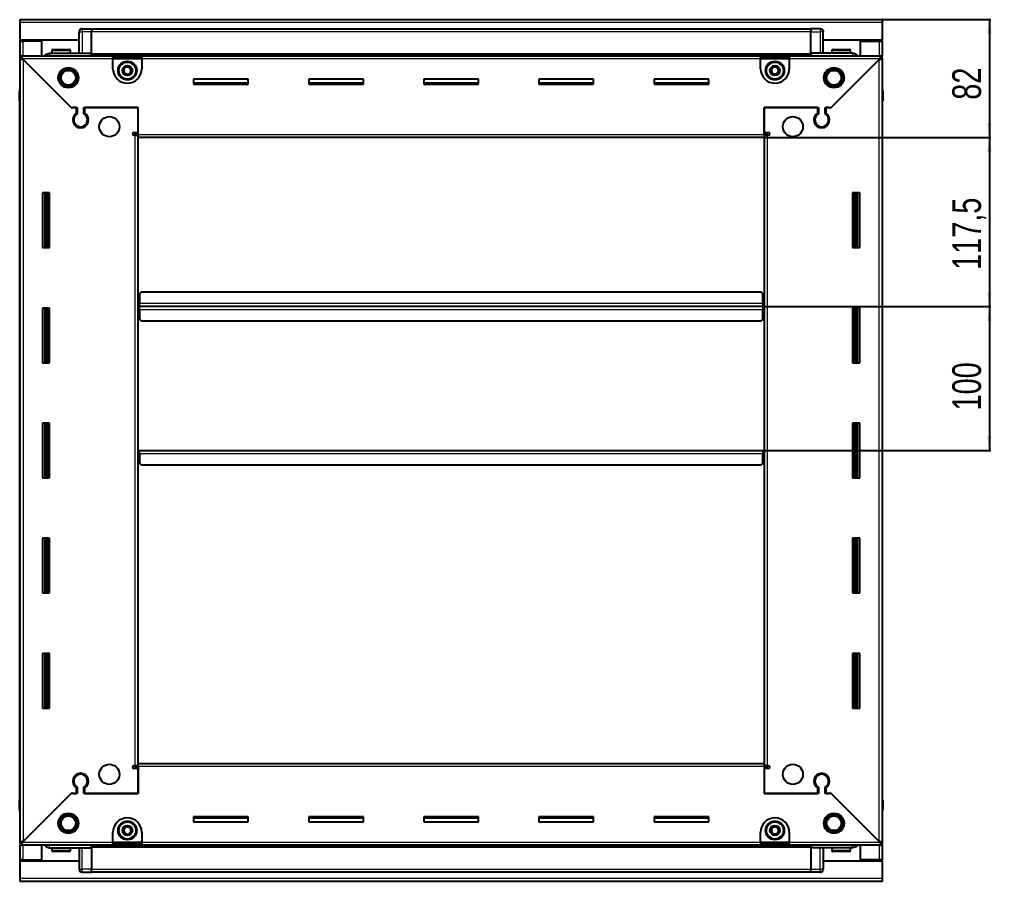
# Model space of a CAD drawing. Header units: millimetres. Extents: x 899 to 3730, y -176 to 1921.
# Drawn here: x 3054 to 3730, y 1194 to 1793 of the extents above; entities that cross this region are included whole.
import ezdxf

# ---------------------------------------------------------------- set-up
doc = ezdxf.new("R2010")
doc.units = ezdxf.units.MM
doc.layers.add('FORMAT', color=7, linetype='Continuous')
doc.styles.add('SLDTEXTSTYLE0', font='TXT', dxfattribs={"width": 0.75})
doc.dimstyles.new('SLDDIMSTYLE0', dxfattribs={"dimtxt": 20, "dimasz": 10, "dimexe": 0, "dimexo": 0.0625, "dimgap": 5, "dimtad": 2, "dimdec": 1, "dimrnd": 1e-09, "dimzin": 12, "dimdsep": 46, "dimtxsty": 'SLDTEXTSTYLE0', "dimsah": 1, "dimcen": 0.09, "dimadec": 0, "dimazin": 3, "dimtfac": 1, "dimtofl": 0, "dimtmove": 0, "dimatfit": 3, "dimfxl": 0, "dimfrac": 2, "dimtolj": 1, "dimtzin": 12, "dimarcsym": 0})

# ---------------------------------------------------------------- blocks, each defined once
blk = doc.blocks.new('_D_5')
at = {"layer": 'FORMAT'}
for p, q in [((3653.81, 1793.43), (3729.3, 1793.43)), ((3728.3, 1793.43), (3728.3, 1711.43)), ((3571.81, 1711.43), (3729.3, 1711.43))]:
    blk.add_line(p, q, dxfattribs=at)
for points in [[(3728.3, 1793.43), (3726.76, 1783.43), (3729.84, 1783.43)], [(3728.3, 1711.43), (3729.84, 1721.43), (3726.76, 1721.43)]]:
    blk.add_solid(points, dxfattribs=at)
at = {"layer": 'FORMAT', "insert": (3702.52, 1737.66), "char_height": 20, "attachment_point": 1, "rotation": 90, "style": 'SLDTEXTSTYLE0'}
blk.add_mtext('82', dxfattribs=at)
blk = doc.blocks.new('_D_6')
at = {"layer": 'FORMAT'}
for p, q in [((3571.81, 1711.43), (3729.3, 1711.43)), ((3728.3, 1711.43), (3728.3, 1593.93)), ((3570.81, 1593.93), (3729.3, 1593.93))]:
    blk.add_line(p, q, dxfattribs=at)
for points in [[(3728.3, 1711.43), (3726.76, 1701.43), (3729.84, 1701.43)], [(3728.3, 1593.93), (3729.84, 1603.93), (3726.76, 1603.93)]]:
    blk.add_solid(points, dxfattribs=at)
at = {"layer": 'FORMAT', "insert": (3702.52, 1619.43), "char_height": 20, "attachment_point": 1, "rotation": 90, "style": 'SLDTEXTSTYLE0'}
blk.add_mtext('117,5', dxfattribs=at)
blk = doc.blocks.new('_D_7')
at = {"layer": 'FORMAT'}
for p, q in [((3570.81, 1593.93), (3729.3, 1593.93)), ((3728.3, 1593.93), (3728.3, 1493.93)), ((3570.81, 1493.93), (3729.3, 1493.93))]:
    blk.add_line(p, q, dxfattribs=at)
for points in [[(3728.3, 1593.93), (3726.76, 1583.93), (3729.84, 1583.93)], [(3728.3, 1493.93), (3729.84, 1503.93), (3726.76, 1503.93)]]:
    blk.add_solid(points, dxfattribs=at)
at = {"layer": 'FORMAT', "insert": (3702.52, 1521.77), "char_height": 20, "attachment_point": 1, "rotation": 90, "style": 'SLDTEXTSTYLE0'}
blk.add_mtext('100', dxfattribs=at)

msp = doc.modelspace()

# ---------------------------------------------------------------- linework, layer by layer
at = {"color": 7, "linetype": 'Continuous', "lineweight": 25}
for p, q in [((3054.8, 1793.43), (3653.8, 1793.43)), ((3054.8, 1791.33), (3054.8, 1793.43)), ((3054.8, 1778.93), (3054.8, 1791.33)), ((3653.8, 1793.43), (3653.8, 1791.33)), ((3653.8, 1791.33), (3653.8, 1778.93)), ((3095.8, 1769.93), (3095.8, 1784.93)), ((3096.47, 1786.43), (3096.47, 1786.43)), ((3097.8, 1786.93), (3104.3, 1786.93)), ((3097.8, 1786.93), (3104.3, 1786.93)), ((3104.3, 1786.93), (3104.3, 1786.93)), ((3104.3, 1786.93), (3104.3, 1786.93)), ((3104.3, 1786.93), (3104.3, 1784.93)), ((3604.3, 1786.78), (3104.3, 1786.78)), ((3104.3, 1769.93), (3104.3, 1784.93)), ((3604.3, 1786.93), (3604.3, 1786.93)), ((3610.8, 1786.93), (3604.3, 1786.93)), ((3610.8, 1786.93), (3604.3, 1786.93)), ((3604.3, 1786.93), (3604.3, 1784.93)), ((3604.3, 1769.93), (3604.3, 1784.93)), ((3612.8, 1784.93), (3612.8, 1784.93)), ((3612.8, 1769.93), (3612.8, 1784.93)), ((3095.8, 1778.93), (3054.8, 1778.93)), ((3054.8, 1778.43), (3054.8, 1778.93)), ((3054.8, 1768.18), (3054.8, 1778.43)), ((3054.8, 1778.43), (3056.9, 1778.43)), ((3056.3, 1778.43), (3056.3, 1778.93)), ((3069.8, 1778.43), (3056.9, 1778.43)), ((3069.8, 1768.18), (3069.8, 1778.43)), ((3653.8, 1778.93), (3612.8, 1778.93)), ((3638.8, 1768.18), (3638.8, 1778.43)), ((3638.8, 1778.43), (3651.7, 1778.43)), ((3651.7, 1778.43), (3653.8, 1778.43)), ((3652.3, 1778.43), (3652.3, 1778.93)), ((3653.8, 1778.43), (3653.8, 1778.93)), ((3653.8, 1778.43), (3653.8, 1768.18)), ((3075.3, 1769.93), (3104.3, 1769.93)), ((3076.8, 1771.83), (3076.8, 1769.93)), ((3077.6, 1772.63), (3089, 1772.63)), ((3089.8, 1769.93), (3089.8, 1771.83)), ((3104.3, 1769.93), (3104.3, 1769.43)), ((3604.3, 1769.93), (3604.3, 1769.43)), ((3633.3, 1769.93), (3604.3, 1769.93)), ((3618.8, 1771.83), (3618.8, 1769.93)), ((3619.6, 1772.63), (3631, 1772.63)), ((3631.8, 1769.93), (3631.8, 1771.83)), ((3054.8, 1766.68), (3054.8, 1768.18)), ((3054.8, 1768.18), (3055.8, 1768.18)), ((3054.8, 1766.18), (3054.8, 1766.68)), ((3054.8, 1766.68), (3055.8, 1766.68)), ((3054.8, 1221.68), (3054.8, 1766.18)), ((3056.3, 1766.18), (3054.8, 1766.18)), ((3055.8, 1766.68), (3055.8, 1768.18)), ((3055.8, 1768.18), (3119.3, 1768.18)), ((3056.4, 1766.08), (3090.3, 1732.18)), ((3091, 1731.48), (3056.9, 1765.58)), ((3104.22, 1768.18), (3104.3, 1769.9)), ((3104.3, 1768.78), (3604.3, 1768.78)), ((3119.3, 1766.08), (3119.3, 1768.18)), ((3119.3, 1768.18), (3139.3, 1768.18)), ((3119.3, 1766.68), (3139.3, 1766.68)), ((3119.3, 1759.18), (3119.3, 1766.08)), ((3139.3, 1768.18), (3139.3, 1766.08)), ((3139.3, 1768.18), (3569.3, 1768.18)), ((3139.3, 1766.08), (3139.3, 1759.18)), ((3569.3, 1766.08), (3569.3, 1768.18)), ((3569.3, 1768.18), (3589.3, 1768.18)), ((3569.3, 1766.68), (3589.3, 1766.68)), ((3569.3, 1759.18), (3569.3, 1766.08)), ((3589.3, 1768.18), (3652.8, 1768.18)), ((3589.3, 1768.18), (3589.3, 1766.08)), ((3589.3, 1766.08), (3589.3, 1759.18)), ((3604.3, 1769.9), (3604.37, 1768.18)), ((3651.7, 1765.58), (3617.6, 1731.48)), ((3618.3, 1732.18), (3652.2, 1766.08)), ((3652.3, 1766.18), (3653.8, 1766.18)), ((3652.8, 1766.68), (3652.8, 1768.18)), ((3652.8, 1768.18), (3653.8, 1768.18)), ((3652.8, 1766.68), (3653.8, 1766.68)), ((3653.8, 1766.68), (3653.8, 1768.18)), ((3653.8, 1766.68), (3653.8, 1766.18)), ((3653.8, 1766.18), (3653.8, 1221.68)), ((3213.3, 1751.93), (3175.3, 1751.93)), ((3175.3, 1751.93), (3175.3, 1748.43)), ((3213.3, 1748.43), (3213.3, 1751.93)), ((3293.3, 1751.93), (3255.3, 1751.93)), ((3255.3, 1751.93), (3255.3, 1748.43)), ((3293.3, 1748.43), (3293.3, 1751.93)), ((3373.3, 1751.93), (3335.3, 1751.93)), ((3335.3, 1751.93), (3335.3, 1748.43)), ((3373.3, 1748.43), (3373.3, 1751.93)), ((3453.3, 1751.93), (3415.3, 1751.93)), ((3415.3, 1751.93), (3415.3, 1748.43)), ((3453.3, 1748.43), (3453.3, 1751.93)), ((3533.3, 1751.93), (3495.3, 1751.93)), ((3495.3, 1751.93), (3495.3, 1748.43)), ((3533.3, 1748.43), (3533.3, 1751.93)), ((3054.3, 1743.43), (3054.3, 1736.93)), ((3054.3, 1736.93), (3054.3, 1743.43)), ((3213.3, 1749.18), (3175.3, 1749.18)), ((3175.3, 1748.43), (3213.3, 1748.43)), ((3293.3, 1749.18), (3255.3, 1749.18)), ((3255.3, 1748.43), (3293.3, 1748.43)), ((3373.3, 1749.18), (3335.3, 1749.18)), ((3335.3, 1748.43), (3373.3, 1748.43)), ((3453.3, 1749.18), (3415.3, 1749.18)), ((3415.3, 1748.43), (3453.3, 1748.43)), ((3533.3, 1749.18), (3495.3, 1749.18)), ((3495.3, 1748.43), (3533.3, 1748.43)), ((3653.8, 1744.76), (3653.8, 1744.76)), ((3654.3, 1743.43), (3654.3, 1736.93)), ((3654.3, 1736.93), (3654.3, 1743.43)), ((3054.3, 1736.93), (3054.3, 1736.93)), ((3054.8, 1736.93), (3054.3, 1736.93)), ((3054.45, 1736.93), (3054.45, 1250.93)), ((3653.8, 1736.93), (3654.3, 1736.93)), ((3654.15, 1250.93), (3654.15, 1736.93)), ((3654.3, 1736.93), (3654.3, 1736.93)), ((3654.3, 1736.93), (3654.3, 1736.93)), ((3090.3, 1732.18), (3094.5, 1732.18)), ((3091.7, 1732.18), (3091, 1731.48)), ((3093.8, 1732.18), (3091.7, 1732.18)), ((3093.8, 1732.18), (3093.8, 1728.29)), ((3094.5, 1732.18), (3094.5, 1727.9)), ((3099.1, 1732.18), (3136.8, 1732.18)), ((3099.1, 1727.9), (3099.1, 1732.18)), ((3099.8, 1728.29), (3099.8, 1732.18)), ((3136.8, 1732.18), (3099.8, 1732.18)), ((3136.8, 1713.53), (3136.8, 1732.18)), ((3136.8, 1714.93), (3136.8, 1732.18)), ((3571.8, 1732.18), (3609.5, 1732.18)), ((3571.8, 1713.53), (3571.8, 1732.18)), ((3571.8, 1732.18), (3571.8, 1714.93)), ((3608.8, 1732.18), (3571.8, 1732.18)), ((3608.8, 1732.18), (3608.8, 1728.29)), ((3609.5, 1732.18), (3609.5, 1727.9)), ((3614.1, 1732.18), (3618.3, 1732.18)), ((3614.1, 1727.9), (3614.1, 1732.18)), ((3616.9, 1732.18), (3614.8, 1732.18)), ((3614.8, 1728.29), (3614.8, 1732.18)), ((3617.6, 1731.48), (3616.9, 1732.18)), ((3094.8, 1719.32), (3094.8, 1718.56)), ((3613.8, 1719.32), (3613.8, 1718.56)), ((3133.95, 1714.93), (3136.8, 1714.93)), ((3134.7, 1712.93), (3133.95, 1712.93)), ((3134.7, 1712.93), (3136.8, 1712.93)), ((3136.8, 1713.93), (3134.8, 1713.93)), ((3134.8, 1713.93), (3134.8, 1712.93)), ((3136.8, 1711.43), (3136.8, 1713.53)), ((3571.8, 1711.43), (3136.8, 1711.43)), ((3136.8, 1276.43), (3136.8, 1711.43)), ((3571.8, 1714.93), (3574.65, 1714.93)), ((3573.8, 1713.93), (3571.8, 1713.93)), ((3571.8, 1713.53), (3571.8, 1711.43)), ((3571.8, 1712.93), (3573.9, 1712.93)), ((3571.8, 1711.43), (3571.8, 1276.43)), ((3573.8, 1712.93), (3573.8, 1713.93)), ((3574.65, 1712.93), (3573.9, 1712.93)), ((3075.3, 1672.93), (3070.3, 1672.93)), ((3070.3, 1672.93), (3070.3, 1634.93)), ((3072.45, 1634.93), (3072.45, 1672.93)), ((3074.24, 1634.93), (3074.24, 1672.93)), ((3074.27, 1634.93), (3074.27, 1672.93)), ((3075.3, 1634.93), (3075.3, 1672.93)), ((3633.3, 1672.93), (3633.3, 1634.93)), ((3638.3, 1672.93), (3633.3, 1672.93)), ((3634.32, 1672.93), (3634.32, 1634.93)), ((3634.36, 1672.93), (3634.36, 1634.93)), ((3636.15, 1672.93), (3636.15, 1634.93)), ((3638.3, 1634.93), (3638.3, 1672.93)), ((3070.3, 1634.93), (3075.3, 1634.93)), ((3633.3, 1634.93), (3638.3, 1634.93)), ((3138.8, 1603.93), (3137.8, 1602.93)), ((3137.8, 1602.93), (3137.8, 1596.03)), ((3569.8, 1603.93), (3138.8, 1603.93)), ((3570.8, 1602.93), (3569.8, 1603.93)), ((3570.8, 1596.03), (3570.8, 1602.93)), ((3137.8, 1596.78), (3137.55, 1596.78)), ((3137.55, 1596.78), (3137.55, 1593.93)), ((3137.8, 1593.93), (3137.8, 1596.03)), ((3571.05, 1596.78), (3570.8, 1596.78)), ((3570.8, 1596.03), (3570.8, 1593.93)), ((3571.05, 1593.93), (3571.05, 1596.78)), ((3075.3, 1592.93), (3070.3, 1592.93)), ((3070.3, 1592.93), (3070.3, 1554.93)), ((3072.45, 1554.93), (3072.45, 1592.93)), ((3074.24, 1554.93), (3074.24, 1592.93)), ((3074.27, 1554.93), (3074.27, 1592.93)), ((3075.3, 1554.93), (3075.3, 1592.93)), ((3137.55, 1593.93), (3136.8, 1593.93)), ((3137.55, 1593.93), (3137.55, 1591.08)), ((3137.55, 1591.08), (3137.8, 1591.08)), ((3570.8, 1593.93), (3137.8, 1593.93)), ((3137.8, 1591.83), (3137.8, 1593.93)), ((3137.8, 1591.83), (3137.8, 1584.93)), ((3570.8, 1593.93), (3570.8, 1591.83)), ((3570.8, 1584.93), (3570.8, 1591.83)), ((3570.8, 1591.08), (3571.05, 1591.08)), ((3571.8, 1593.93), (3571.05, 1593.93)), ((3571.05, 1591.08), (3571.05, 1593.93)), ((3633.3, 1592.93), (3633.3, 1554.93)), ((3638.3, 1592.93), (3633.3, 1592.93)), ((3634.32, 1592.93), (3634.32, 1554.93)), ((3634.36, 1592.93), (3634.36, 1554.93)), ((3636.15, 1592.93), (3636.15, 1554.93)), ((3638.3, 1554.93), (3638.3, 1592.93)), ((3137.8, 1584.93), (3138.8, 1583.93)), ((3138.8, 1583.93), (3569.8, 1583.93)), ((3569.8, 1583.93), (3570.8, 1584.93)), ((3070.3, 1554.93), (3075.3, 1554.93)), ((3633.3, 1554.93), (3638.3, 1554.93)), ((3075.3, 1512.93), (3070.3, 1512.93)), ((3070.3, 1512.93), (3070.3, 1474.93)), ((3072.45, 1474.93), (3072.45, 1512.93)), ((3074.24, 1474.93), (3074.24, 1512.93)), ((3074.27, 1474.93), (3074.27, 1512.93)), ((3075.3, 1474.93), (3075.3, 1512.93)), ((3633.3, 1512.93), (3633.3, 1474.93)), ((3638.3, 1512.93), (3633.3, 1512.93)), ((3634.32, 1512.93), (3634.32, 1474.93)), ((3634.36, 1512.93), (3634.36, 1474.93)), ((3636.15, 1512.93), (3636.15, 1474.93)), ((3638.3, 1474.93), (3638.3, 1512.93)), ((3136.8, 1493.93), (3137.55, 1493.93)), ((3137.55, 1493.93), (3137.55, 1491.08)), ((3137.8, 1491.83), (3137.8, 1493.93)), ((3137.8, 1493.93), (3570.8, 1493.93)), ((3570.8, 1493.93), (3570.8, 1491.83)), ((3571.05, 1491.08), (3571.05, 1493.93)), ((3571.05, 1493.93), (3571.8, 1493.93)), ((3137.55, 1491.08), (3137.8, 1491.08)), ((3137.8, 1491.83), (3137.8, 1484.93)), ((3570.8, 1484.93), (3570.8, 1491.83)), ((3570.8, 1491.08), (3571.05, 1491.08)), ((3137.8, 1484.93), (3138.8, 1483.93)), ((3138.8, 1483.93), (3569.8, 1483.93)), ((3569.8, 1483.93), (3570.8, 1484.93)), ((3070.3, 1474.93), (3075.3, 1474.93)), ((3633.3, 1474.93), (3638.3, 1474.93)), ((3075.3, 1432.93), (3070.3, 1432.93)), ((3070.3, 1432.93), (3070.3, 1394.93)), ((3072.45, 1394.93), (3072.45, 1432.93)), ((3074.24, 1394.93), (3074.24, 1432.93)), ((3074.27, 1394.93), (3074.27, 1432.93)), ((3075.3, 1394.93), (3075.3, 1432.93)), ((3633.3, 1432.93), (3633.3, 1394.93)), ((3638.3, 1432.93), (3633.3, 1432.93)), ((3634.32, 1432.93), (3634.32, 1394.93)), ((3634.36, 1432.93), (3634.36, 1394.93)), ((3636.15, 1432.93), (3636.15, 1394.93)), ((3638.3, 1394.93), (3638.3, 1432.93)), ((3070.3, 1394.93), (3075.3, 1394.93)), ((3633.3, 1394.93), (3638.3, 1394.93)), ((3075.3, 1352.93), (3070.3, 1352.93)), ((3070.3, 1352.93), (3070.3, 1314.93)), ((3072.45, 1314.93), (3072.45, 1352.93)), ((3074.24, 1314.93), (3074.24, 1352.93)), ((3074.27, 1314.93), (3074.27, 1352.93)), ((3075.3, 1314.93), (3075.3, 1352.93)), ((3633.3, 1352.93), (3633.3, 1314.93)), ((3638.3, 1352.93), (3633.3, 1352.93)), ((3634.32, 1352.93), (3634.32, 1314.93)), ((3634.36, 1352.93), (3634.36, 1314.93)), ((3636.15, 1352.93), (3636.15, 1314.93)), ((3638.3, 1314.93), (3638.3, 1352.93)), ((3070.3, 1314.93), (3075.3, 1314.93)), ((3633.3, 1314.93), (3638.3, 1314.93)), ((3133.95, 1274.93), (3134.7, 1274.93)), ((3136.8, 1272.93), (3133.95, 1272.93)), ((3136.8, 1274.93), (3134.7, 1274.93)), ((3134.8, 1274.93), (3134.8, 1273.93)), ((3134.8, 1273.93), (3136.8, 1273.93)), ((3136.8, 1276.43), (3571.8, 1276.43)), ((3136.8, 1274.33), (3136.8, 1276.43)), ((3136.8, 1274.33), (3136.8, 1255.68)), ((3136.8, 1255.68), (3136.8, 1272.93)), ((3571.8, 1276.43), (3571.8, 1274.33)), ((3573.9, 1274.93), (3571.8, 1274.93)), ((3571.8, 1274.33), (3571.8, 1255.68)), ((3571.8, 1273.93), (3573.8, 1273.93)), ((3571.8, 1272.93), (3571.8, 1255.68)), ((3574.65, 1272.93), (3571.8, 1272.93)), ((3573.8, 1273.93), (3573.8, 1274.93)), ((3573.9, 1274.93), (3574.65, 1274.93)), ((3094.8, 1269.31), (3094.8, 1268.55)), ((3613.8, 1269.31), (3613.8, 1268.55)), ((3093.8, 1259.57), (3093.8, 1255.68)), ((3094.5, 1259.97), (3094.5, 1255.68)), ((3099.1, 1255.68), (3099.1, 1259.97)), ((3099.8, 1255.68), (3099.8, 1259.57)), ((3608.8, 1259.57), (3608.8, 1255.68)), ((3609.5, 1259.97), (3609.5, 1255.68)), ((3614.1, 1255.68), (3614.1, 1259.97)), ((3614.8, 1255.68), (3614.8, 1259.57)), ((3054.3, 1250.93), (3054.3, 1250.93)), ((3054.3, 1244.43), (3054.3, 1250.93)), ((3054.3, 1250.93), (3054.3, 1250.93)), ((3054.3, 1250.93), (3054.3, 1244.43)), ((3054.8, 1250.93), (3054.3, 1250.93)), ((3090.3, 1255.68), (3056.4, 1221.78)), ((3056.9, 1222.28), (3091, 1256.38)), ((3094.5, 1255.68), (3090.3, 1255.68)), ((3091, 1256.38), (3091.7, 1255.68)), ((3091.7, 1255.68), (3093.8, 1255.68)), ((3136.8, 1255.68), (3099.1, 1255.68)), ((3099.8, 1255.68), (3136.8, 1255.68)), ((3609.5, 1255.68), (3571.8, 1255.68)), ((3571.8, 1255.68), (3608.8, 1255.68)), ((3618.3, 1255.68), (3614.1, 1255.68)), ((3614.8, 1255.68), (3616.9, 1255.68)), ((3616.9, 1255.68), (3617.6, 1256.38)), ((3617.6, 1256.38), (3651.7, 1222.28)), ((3652.2, 1221.78), (3618.3, 1255.68)), ((3653.8, 1250.93), (3654.3, 1250.93)), ((3654.3, 1250.93), (3654.3, 1250.93)), ((3654.3, 1244.43), (3654.3, 1250.93)), ((3654.3, 1250.93), (3654.3, 1244.43)), ((3054.8, 1243.11), (3054.8, 1243.11)), ((3213.3, 1239.43), (3175.3, 1239.43)), ((3175.3, 1239.43), (3175.3, 1235.93)), ((3175.3, 1238.68), (3213.3, 1238.68)), ((3213.3, 1235.93), (3213.3, 1239.43)), ((3293.3, 1239.43), (3255.3, 1239.43)), ((3255.3, 1239.43), (3255.3, 1235.93)), ((3255.3, 1238.68), (3293.3, 1238.68)), ((3293.3, 1235.93), (3293.3, 1239.43)), ((3373.3, 1239.43), (3335.3, 1239.43)), ((3335.3, 1239.43), (3335.3, 1235.93)), ((3335.3, 1238.68), (3373.3, 1238.68)), ((3373.3, 1235.93), (3373.3, 1239.43)), ((3453.3, 1239.43), (3415.3, 1239.43)), ((3415.3, 1239.43), (3415.3, 1235.93)), ((3415.3, 1238.68), (3453.3, 1238.68)), ((3453.3, 1235.93), (3453.3, 1239.43)), ((3533.3, 1239.43), (3495.3, 1239.43)), ((3495.3, 1239.43), (3495.3, 1235.93)), ((3495.3, 1238.68), (3533.3, 1238.68)), ((3533.3, 1235.93), (3533.3, 1239.43)), ((3175.3, 1235.93), (3213.3, 1235.93)), ((3255.3, 1235.93), (3293.3, 1235.93)), ((3335.3, 1235.93), (3373.3, 1235.93)), ((3415.3, 1235.93), (3453.3, 1235.93)), ((3495.3, 1235.93), (3533.3, 1235.93)), ((3119.3, 1221.78), (3119.3, 1228.68)), ((3139.3, 1228.68), (3139.3, 1221.78)), ((3569.3, 1221.78), (3569.3, 1228.68)), ((3589.3, 1228.68), (3589.3, 1221.78)), ((3054.8, 1221.18), (3054.8, 1221.68)), ((3056.3, 1221.68), (3054.8, 1221.68)), ((3054.8, 1221.18), (3054.8, 1219.68)), ((3055.8, 1221.18), (3054.8, 1221.18)), ((3054.8, 1209.43), (3054.8, 1219.68)), ((3055.8, 1219.68), (3054.8, 1219.68)), ((3055.8, 1221.18), (3055.8, 1219.68)), ((3119.3, 1219.68), (3055.8, 1219.68)), ((3069.8, 1209.43), (3069.8, 1219.68)), ((3075.3, 1217.93), (3104.3, 1217.93)), ((3076.8, 1217.93), (3076.8, 1216.03)), ((3089.8, 1216.03), (3089.8, 1217.93)), ((3095.8, 1217.93), (3095.8, 1202.93)), ((3104.3, 1217.97), (3104.22, 1219.68)), ((3604.3, 1219.08), (3104.3, 1219.08)), ((3104.3, 1217.93), (3104.3, 1218.43)), ((3104.3, 1217.93), (3104.3, 1202.93)), ((3119.3, 1219.68), (3119.3, 1221.78)), ((3139.3, 1221.18), (3119.3, 1221.18)), ((3139.3, 1219.68), (3119.3, 1219.68)), ((3139.3, 1221.78), (3139.3, 1219.68)), ((3569.3, 1219.68), (3139.3, 1219.68)), ((3569.3, 1219.68), (3569.3, 1221.78)), ((3589.3, 1221.18), (3569.3, 1221.18)), ((3589.3, 1219.68), (3569.3, 1219.68)), ((3589.3, 1221.78), (3589.3, 1219.68)), ((3652.8, 1219.68), (3589.3, 1219.68)), ((3604.37, 1219.68), (3604.3, 1217.97)), ((3604.3, 1217.93), (3604.3, 1218.43)), ((3633.3, 1217.93), (3604.3, 1217.93)), ((3604.3, 1217.93), (3604.3, 1202.93)), ((3612.8, 1217.93), (3612.8, 1202.93)), ((3618.8, 1217.93), (3618.8, 1216.03)), ((3631.8, 1216.03), (3631.8, 1217.93)), ((3638.8, 1209.43), (3638.8, 1219.68)), ((3652.3, 1221.68), (3653.8, 1221.68)), ((3652.8, 1221.18), (3652.8, 1219.68)), ((3653.8, 1221.18), (3652.8, 1221.18)), ((3653.8, 1219.68), (3652.8, 1219.68)), ((3653.8, 1221.68), (3653.8, 1221.18)), ((3653.8, 1221.18), (3653.8, 1219.68)), ((3653.8, 1219.68), (3653.8, 1209.43)), ((3056.9, 1209.43), (3054.8, 1209.43)), ((3054.8, 1208.93), (3054.8, 1209.43)), ((3056.3, 1208.93), (3056.3, 1209.43)), ((3056.9, 1209.43), (3069.8, 1209.43)), ((3081.37, 1215.23), (3077.6, 1215.23)), ((3089, 1215.23), (3081.37, 1215.23)), ((3626.59, 1215.23), (3619.6, 1215.23)), ((3631, 1215.23), (3626.59, 1215.23)), ((3651.7, 1209.43), (3638.8, 1209.43)), ((3653.8, 1209.43), (3651.7, 1209.43)), ((3652.3, 1208.93), (3652.3, 1209.43)), ((3653.8, 1208.93), (3653.8, 1209.43)), ((3054.8, 1196.53), (3054.8, 1208.93)), ((3054.8, 1208.93), (3095.8, 1208.93)), ((3095.8, 1202.93), (3095.8, 1202.93)), ((3104.3, 1200.93), (3104.3, 1202.93)), ((3604.3, 1200.93), (3604.3, 1202.93)), ((3612.8, 1208.93), (3653.8, 1208.93)), ((3653.8, 1208.93), (3653.8, 1196.53)), ((3054.8, 1194.43), (3054.8, 1196.53)), ((3097.8, 1200.93), (3104.3, 1200.93)), ((3097.8, 1200.93), (3104.3, 1200.93)), ((3104.3, 1201.08), (3604.3, 1201.08)), ((3104.3, 1200.93), (3104.3, 1200.93)), ((3604.3, 1200.93), (3604.3, 1200.93)), ((3610.8, 1200.93), (3604.3, 1200.93)), ((3604.3, 1200.93), (3604.3, 1200.93)), ((3610.8, 1200.93), (3604.3, 1200.93)), ((3612.12, 1201.43), (3612.12, 1201.43)), ((3653.8, 1196.53), (3653.8, 1194.43)), ((3653.8, 1194.43), (3054.8, 1194.43))]:
    msp.add_line(p, q, dxfattribs=at)
at = {"color": 8, "linetype": 'Continuous', "lineweight": 18}
for p, q in [((3653.8, 1791.33), (3054.8, 1791.33)), ((3095.8, 1784.93), (3097.8, 1784.93)), ((3097.8, 1786.93), (3097.8, 1784.93)), ((3097.8, 1784.93), (3097.8, 1769.93)), ((3104.3, 1784.93), (3097.8, 1784.93)), ((3604.3, 1784.78), (3104.3, 1784.78)), ((3604.3, 1784.93), (3610.8, 1784.93)), ((3610.8, 1786.93), (3610.8, 1784.93)), ((3610.8, 1784.93), (3610.8, 1769.93)), ((3612.8, 1784.93), (3610.8, 1784.93)), ((3056.9, 1778.43), (3056.9, 1778.93)), ((3056.9, 1768.18), (3056.9, 1778.43)), ((3651.7, 1778.93), (3651.7, 1778.43)), ((3651.7, 1778.43), (3651.7, 1768.18)), ((3076.8, 1771.83), (3089.8, 1771.83)), ((3618.8, 1771.83), (3631.8, 1771.83)), ((3119.3, 1766.08), (3056.4, 1766.08)), ((3056.9, 1765.58), (3056.9, 1222.28)), ((3604.3, 1769.43), (3104.3, 1769.43)), ((3604.3, 1768.2), (3104.3, 1768.2)), ((3119.3, 1766.08), (3139.3, 1766.08)), ((3569.3, 1766.08), (3139.3, 1766.08)), ((3569.3, 1766.08), (3589.3, 1766.08)), ((3652.2, 1766.08), (3589.3, 1766.08)), ((3651.7, 1222.28), (3651.7, 1765.58)), ((3054.8, 1743.43), (3054.3, 1743.43)), ((3653.8, 1743.43), (3654.3, 1743.43)), ((3134.7, 1274.93), (3134.7, 1712.93)), ((3136.8, 1713.53), (3571.8, 1713.53)), ((3573.9, 1712.93), (3573.9, 1274.93)), ((3071.8, 1672.93), (3071.8, 1634.93)), ((3073.03, 1672.93), (3073.03, 1634.93)), ((3635.56, 1634.93), (3635.56, 1672.93)), ((3636.8, 1634.93), (3636.8, 1672.93)), ((3570.8, 1596.03), (3137.8, 1596.03)), ((3071.8, 1592.93), (3071.8, 1554.93)), ((3073.03, 1592.93), (3073.03, 1554.93)), ((3137.8, 1591.83), (3570.8, 1591.83)), ((3635.56, 1554.93), (3635.56, 1592.93)), ((3636.8, 1554.93), (3636.8, 1592.93)), ((3071.8, 1512.93), (3071.8, 1474.93)), ((3073.03, 1512.93), (3073.03, 1474.93)), ((3635.56, 1474.93), (3635.56, 1512.93)), ((3636.8, 1474.93), (3636.8, 1512.93)), ((3137.8, 1491.83), (3570.8, 1491.83)), ((3071.8, 1432.93), (3071.8, 1394.93)), ((3073.03, 1432.93), (3073.03, 1394.93)), ((3635.56, 1394.93), (3635.56, 1432.93)), ((3636.8, 1394.93), (3636.8, 1432.93)), ((3071.8, 1352.93), (3071.8, 1314.93)), ((3073.03, 1352.93), (3073.03, 1314.93)), ((3635.56, 1314.93), (3635.56, 1352.93)), ((3636.8, 1314.93), (3636.8, 1352.93)), ((3571.8, 1274.33), (3136.8, 1274.33)), ((3054.8, 1244.43), (3054.3, 1244.43)), ((3653.8, 1244.43), (3654.3, 1244.43)), ((3056.4, 1221.78), (3119.3, 1221.78)), ((3056.9, 1209.43), (3056.9, 1219.68)), ((3081.1, 1216.03), (3076.8, 1216.03)), ((3089.8, 1216.03), (3081.1, 1216.03)), ((3097.8, 1202.93), (3097.8, 1217.93)), ((3104.3, 1219.67), (3604.3, 1219.67)), ((3104.3, 1218.43), (3604.3, 1218.43)), ((3139.3, 1221.78), (3119.3, 1221.78)), ((3139.3, 1221.78), (3569.3, 1221.78)), ((3589.3, 1221.78), (3569.3, 1221.78)), ((3589.3, 1221.78), (3652.2, 1221.78)), ((3610.8, 1202.93), (3610.8, 1217.93)), ((3626.77, 1216.03), (3618.8, 1216.03)), ((3631.8, 1216.03), (3626.77, 1216.03)), ((3651.7, 1219.68), (3651.7, 1209.43)), ((3056.9, 1208.93), (3056.9, 1209.43)), ((3651.7, 1209.43), (3651.7, 1208.93)), ((3095.8, 1202.93), (3097.8, 1202.93)), ((3104.3, 1202.93), (3097.8, 1202.93)), ((3097.8, 1200.93), (3097.8, 1202.93)), ((3104.3, 1203.08), (3604.3, 1203.08)), ((3604.3, 1202.93), (3610.8, 1202.93)), ((3612.8, 1202.93), (3610.8, 1202.93)), ((3610.8, 1200.93), (3610.8, 1202.93)), ((3653.8, 1196.53), (3054.8, 1196.53))]:
    msp.add_line(p, q, dxfattribs=at)
at = {"color": 7, "linetype": 'Continuous', "lineweight": 25, "flags": 128}
msp.add_lwpolyline([(3612.65, 1785.69), (3612.76, 1785.32), (3612.8, 1784.93)], dxfattribs=at)
at = {"color": 7, "linetype": 'Continuous', "lineweight": 25}
for centre, radius in [((3129.3, 1757.93), 6.5), ((3579.3, 1757.93), 6.5), ((3088.3, 1752.93), 7), ((3088.3, 1752.93), 6.03), ((3088.3, 1752.93), 5.1), ((3129.3, 1757.93), 3.46), ((3579.3, 1757.93), 3.46), ((3620.3, 1752.93), 7), ((3620.3, 1752.93), 6.03), ((3620.3, 1752.93), 5.1), ((3116.8, 1718.93), 7), ((3591.8, 1718.93), 7), ((3116.8, 1268.93), 7), ((3591.8, 1268.93), 7), ((3088.3, 1234.93), 7), ((3088.3, 1234.93), 6.02), ((3088.3, 1234.93), 5.1), ((3129.3, 1229.93), 6.5), ((3579.3, 1229.93), 6.5), ((3620.3, 1234.93), 7), ((3620.3, 1234.93), 6.02), ((3620.3, 1234.93), 5.1), ((3129.3, 1229.93), 3.46), ((3579.3, 1229.93), 3.46)]:
    msp.add_circle(centre, radius, dxfattribs=at)
at = {"color": 8, "linetype": 'Continuous', "lineweight": 18}
for centre in [(3129.3, 1757.93), (3579.3, 1757.93), (3129.3, 1229.93), (3579.3, 1229.93)]:
    msp.add_circle(centre, 5.7, dxfattribs=at)
at = {"color": 7, "linetype": 'Continuous', "lineweight": 25}
for centre, radius, start, end in [((3097.8, 1784.93), 2, 90, 180), ((3097.8, 1784.93), 2, 90, 131.40962), ((3610.8, 1784.93), 2, 0, 90), ((3077.6, 1771.83), 0.8, 90, 180), ((3089, 1771.83), 0.8, 0, 90), ((3095.6, 1770.13), 0.2, 270, 0), ((3613, 1770.13), 0.2, 180, 270), ((3619.6, 1771.83), 0.8, 90, 180), ((3631, 1771.83), 0.8, 0, 90), ((3129.3, 1759.18), 10, 180, 270), ((3129.3, 1757.93), 2.5, 134.01559, 194.01559), ((3129.3, 1757.93), 2.5, 194.01559, 254.01559), ((3129.3, 1757.93), 2.5, 74.01559, 134.01559), ((3129.3, 1759.18), 10, 270, 0), ((3129.3, 1757.93), 2.5, 14.01559, 74.01559), ((3129.3, 1757.93), 2.5, 314.01559, 14.01559), ((3579.3, 1759.18), 10, 180, 270), ((3579.3, 1757.93), 2.5, 160.11158, 220.11158), ((3579.3, 1757.93), 2.5, 100.11158, 160.11158), ((3579.3, 1757.93), 2.5, 40.11158, 100.11158), ((3579.3, 1759.18), 10, 270, 0), ((3579.3, 1757.93), 2.5, 280.11158, 340.11158), ((3579.3, 1757.93), 2.5, 340.11158, 40.11158), ((3129.3, 1757.93), 2.5, 254.01559, 314.01559), ((3579.3, 1757.93), 2.5, 220.11158, 280.11158), ((3056.3, 1743.43), 2, 138.57492, 180), ((3056.3, 1743.43), 2, 138.59038, 180), ((3652.3, 1743.43), 2, 33.78451, 41.40962), ((3652.3, 1743.43), 2, 0, 41.40962), ((3652.3, 1743.43), 2, 360, 19.56674), ((3096.8, 1723.68), 5.5, 123.05573, 56.94427), ((3096.8, 1723.68), 4.8, 118.63099, 61.36901), ((3611.8, 1723.68), 5.5, 123.05573, 56.94427), ((3611.8, 1723.68), 4.8, 118.63099, 61.36901), ((3133.95, 1713.93), 1, 90, 270), ((3574.65, 1713.93), 1, 270, 90), ((3133.95, 1273.93), 1, 90, 270), ((3574.65, 1273.93), 1, 270, 90), ((3096.8, 1264.18), 5.5, 303.05573, 236.94427), ((3096.8, 1264.18), 4.8, 298.63099, 241.36901), ((3611.8, 1264.18), 5.5, 303.05573, 236.94427), ((3611.8, 1264.18), 4.8, 298.63099, 241.36901), ((3056.3, 1244.43), 2, 180, 199.56674), ((3056.3, 1244.43), 2, 180, 221.39416), ((3056.3, 1244.43), 2, 213.78451, 221.40962), ((3652.3, 1244.43), 2, 318.57492, 360), ((3652.3, 1244.43), 2, 318.59038, 0), ((3129.3, 1228.68), 10, 90, 180), ((3129.3, 1228.68), 10, 0, 90), ((3579.3, 1228.68), 10, 90, 180), ((3579.3, 1228.68), 10, 0, 90), ((3129.3, 1229.93), 2.5, 127.47401, 187.47401), ((3129.3, 1229.93), 2.5, 187.47401, 247.47401), ((3129.3, 1229.93), 2.5, 67.47401, 127.47401), ((3129.3, 1229.93), 2.5, 7.47401, 67.47401), ((3129.3, 1229.93), 2.5, 307.47401, 7.47401), ((3579.3, 1229.93), 2.5, 147.04236, 207.04236), ((3579.3, 1229.93), 2.5, 87.04236, 147.04236), ((3579.3, 1229.93), 2.5, 27.04236, 87.04236), ((3579.3, 1229.93), 2.5, 327.04236, 27.04236), ((3129.3, 1229.93), 2.5, 247.47401, 307.47401), ((3579.3, 1229.93), 2.5, 207.04236, 267.04236), ((3579.3, 1229.93), 2.5, 267.04236, 327.04236), ((3077.6, 1216.03), 0.8, 180, 270), ((3089, 1216.03), 0.8, 270, 0), ((3095.6, 1217.73), 0.2, 0, 90), ((3613, 1217.73), 0.2, 90, 180), ((3619.6, 1216.03), 0.8, 180, 270), ((3631, 1216.03), 0.8, 270, 360), ((3097.8, 1202.93), 2, 180, 270), ((3097.8, 1202.93), 2, 180, 270), ((3610.8, 1202.93), 2, 270, 0), ((3610.8, 1202.93), 2, 270, 311.40962)]:
    msp.add_arc(centre, radius, start, end, dxfattribs=at)
for points, knots in [([(3072.08, 1768.18), (3072.2, 1768.38), (3072.59, 1769.03), (3073.74, 1769.74), (3074.78, 1769.87), (3075.3, 1769.93)], [0, 0, 0, 0, 0.18225, 0.591125, 1, 1, 1, 1]), ([(3104.3, 1769.93), (3104.3, 1769.9), (3104.3, 1769.82), (3104.3, 1769.2), (3104.3, 1768.64), (3104.3, 1768.27), (3104.3, 1768.26)], [0, 0, 0, 0, 0.3302662, 0.6605324, 0.9907986, 1, 1, 1, 1]), ([(3604.3, 1769.93), (3604.3, 1769.9), (3604.3, 1769.82), (3604.3, 1769.2), (3604.3, 1768.64), (3604.3, 1768.27), (3604.3, 1768.26)], [0, 0, 0, 0, 0.330266, 0.660532, 0.990799, 1, 1, 1, 1]), ([(3636.51, 1768.18), (3636.39, 1768.38), (3636.01, 1769.03), (3634.85, 1769.74), (3633.82, 1769.87), (3633.3, 1769.93)], [0, 0, 0, 0, 0.18225, 0.591125, 1, 1, 1, 1]), ([(3054.8, 1766.18), (3054.82, 1766.14), (3054.88, 1766.05), (3055.27, 1765.91), (3055.83, 1765.78), (3056.41, 1765.67), (3056.77, 1765.61), (3056.9, 1765.58)], [0, 0, 0, 0, 0.230255, 0.448522, 0.666786, 0.88505, 1, 1, 1, 1]), ([(3056.4, 1766.08), (3056.35, 1766.34), (3056.26, 1766.83), (3056.13, 1767.47), (3056, 1767.94), (3055.89, 1768.16), (3055.82, 1768.18), (3055.8, 1768.18)], [0, 0, 0, 0, 0.230255, 0.448522, 0.666786, 0.88505, 1, 1, 1, 1]), ([(3651.7, 1765.58), (3651.95, 1765.63), (3652.44, 1765.72), (3653.09, 1765.85), (3653.55, 1765.98), (3653.77, 1766.09), (3653.79, 1766.16), (3653.8, 1766.18)], [0, 0, 0, 0, 0.230255, 0.448522, 0.666786, 0.88505, 1, 1, 1, 1]), ([(3652.8, 1768.18), (3652.75, 1768.16), (3652.66, 1768.11), (3652.53, 1767.71), (3652.4, 1767.15), (3652.29, 1766.57), (3652.22, 1766.21), (3652.2, 1766.08)], [0, 0, 0, 0, 0.2302553, 0.4485219, 0.6667858, 0.8850496, 1, 1, 1, 1]), ([(3126.52, 1758.73), (3126.89, 1759.09), (3127.59, 1759.76), (3128.28, 1760.42), (3128.6, 1760.73)], [0, 0, 0, 0, 0.534686, 1, 1, 1, 1]), ([(3127.22, 1755.93), (3127.14, 1756.26), (3126.94, 1757.06), (3126.7, 1758.03), (3126.55, 1758.61), (3126.52, 1758.73)], [0, 0, 0, 0, 0.362901, 0.866875, 1, 1, 1, 1]), ([(3128.6, 1760.73), (3129.09, 1760.59), (3130.02, 1760.33), (3130.94, 1760.06), (3131.37, 1759.94)], [0, 0, 0, 0, 0.534686, 1, 1, 1, 1]), ([(3132.07, 1757.14), (3131.7, 1756.78), (3131.01, 1756.11), (3130.32, 1755.44), (3130, 1755.13)], [0, 0, 0, 0, 0.534686, 1, 1, 1, 1]), ([(3131.37, 1759.94), (3131.4, 1759.82), (3131.55, 1759.24), (3131.79, 1758.27), (3131.99, 1757.47), (3132.07, 1757.14)], [0, 0, 0, 0, 0.133125, 0.637099, 1, 1, 1, 1]), ([(3576.46, 1757.43), (3576.5, 1757.54), (3576.7, 1758.11), (3577.04, 1759.04), (3577.32, 1759.82), (3577.44, 1760.14)], [0, 0, 0, 0, 0.133125, 0.637099, 1, 1, 1, 1]), ([(3578.32, 1755.22), (3577.98, 1755.61), (3577.36, 1756.35), (3576.74, 1757.09), (3576.46, 1757.43)], [0, 0, 0, 0, 0.5346859, 1, 1, 1, 1]), ([(3577.44, 1760.14), (3577.95, 1760.23), (3578.89, 1760.4), (3579.84, 1760.57), (3580.28, 1760.65)], [0, 0, 0, 0, 0.534686, 1, 1, 1, 1]), ([(3580.28, 1760.65), (3580.61, 1760.25), (3581.23, 1759.52), (3581.85, 1758.78), (3582.14, 1758.44)], [0, 0, 0, 0, 0.534686, 1, 1, 1, 1]), ([(3582.14, 1758.44), (3582.02, 1758.12), (3581.74, 1757.34), (3581.4, 1756.41), (3581.2, 1755.84), (3581.16, 1755.73)], [0, 0, 0, 0, 0.362901, 0.866875, 1, 1, 1, 1]), ([(3130, 1755.13), (3129.5, 1755.28), (3128.57, 1755.54), (3127.65, 1755.81), (3127.22, 1755.93)], [0, 0, 0, 0, 0.534686, 1, 1, 1, 1]), ([(3581.16, 1755.73), (3580.65, 1755.64), (3579.7, 1755.47), (3578.75, 1755.3), (3578.32, 1755.22)], [0, 0, 0, 0, 0.534686, 1, 1, 1, 1]), ([(3126.63, 1231.04), (3126.73, 1231.12), (3127.2, 1231.48), (3127.99, 1232.09), (3128.65, 1232.59), (3128.92, 1232.8)], [0, 0, 0, 0, 0.133125, 0.637099, 1, 1, 1, 1]), ([(3127.01, 1228.18), (3126.94, 1228.69), (3126.81, 1229.65), (3126.69, 1230.6), (3126.63, 1231.04)], [0, 0, 0, 0, 0.534686, 1, 1, 1, 1]), ([(3128.92, 1232.8), (3129.4, 1232.6), (3130.29, 1232.23), (3131.18, 1231.86), (3131.59, 1231.69)], [0, 0, 0, 0, 0.534686, 1, 1, 1, 1]), ([(3131.59, 1231.69), (3131.66, 1231.18), (3131.78, 1230.22), (3131.91, 1229.27), (3131.96, 1228.83)], [0, 0, 0, 0, 0.534686, 1, 1, 1, 1]), ([(3576.41, 1230.08), (3576.69, 1230.52), (3577.22, 1231.33), (3577.74, 1232.13), (3577.98, 1232.51)], [0, 0, 0, 0, 0.534686, 1, 1, 1, 1]), ([(3577.73, 1227.51), (3577.49, 1227.97), (3577.05, 1228.83), (3576.62, 1229.69), (3576.41, 1230.08)], [0, 0, 0, 0, 0.534686, 1, 1, 1, 1]), ([(3577.98, 1232.51), (3578.11, 1232.5), (3578.71, 1232.47), (3579.7, 1232.42), (3580.52, 1232.37), (3580.87, 1232.36)], [0, 0, 0, 0, 0.133125, 0.637099, 1, 1, 1, 1]), ([(3582.18, 1229.79), (3581.9, 1229.35), (3581.37, 1228.54), (3580.85, 1227.74), (3580.61, 1227.36)], [0, 0, 0, 0, 0.534686, 1, 1, 1, 1]), ([(3580.87, 1232.36), (3581.1, 1231.9), (3581.54, 1231.04), (3581.98, 1230.18), (3582.18, 1229.79)], [0, 0, 0, 0, 0.534686, 1, 1, 1, 1]), ([(3129.67, 1227.07), (3129.2, 1227.27), (3128.31, 1227.64), (3127.42, 1228.01), (3127.01, 1228.18)], [0, 0, 0, 0, 0.534686, 1, 1, 1, 1]), ([(3131.96, 1228.83), (3131.69, 1228.62), (3131.04, 1228.12), (3130.25, 1227.51), (3129.77, 1227.15), (3129.67, 1227.07)], [0, 0, 0, 0, 0.362901, 0.866875, 1, 1, 1, 1]), ([(3580.61, 1227.36), (3580.27, 1227.38), (3579.44, 1227.42), (3578.45, 1227.47), (3577.85, 1227.51), (3577.73, 1227.51)], [0, 0, 0, 0, 0.362901, 0.866875, 1, 1, 1, 1]), ([(3056.9, 1222.28), (3056.64, 1222.24), (3056.15, 1222.15), (3055.51, 1222.01), (3055.04, 1221.88), (3054.82, 1221.77), (3054.8, 1221.71), (3054.8, 1221.68)], [0, 0, 0, 0, 0.230255, 0.448522, 0.666786, 0.88505, 1, 1, 1, 1]), ([(3055.8, 1219.68), (3055.84, 1219.71), (3055.93, 1219.76), (3056.07, 1220.16), (3056.2, 1220.71), (3056.31, 1221.29), (3056.37, 1221.66), (3056.4, 1221.78)], [0, 0, 0, 0, 0.230255, 0.448522, 0.666786, 0.88505, 1, 1, 1, 1]), ([(3072.08, 1219.68), (3072.2, 1219.48), (3072.59, 1218.83), (3073.74, 1218.13), (3074.78, 1218), (3075.3, 1217.93)], [0, 0, 0, 0, 0.18225, 0.591125, 1, 1, 1, 1]), ([(3104.3, 1217.93), (3104.3, 1217.97), (3104.3, 1218.05), (3104.3, 1218.66), (3104.3, 1219.24), (3104.3, 1219.64), (3104.3, 1219.67)], [0, 0, 0, 0, 0.324279, 0.648558, 0.972836, 1, 1, 1, 1]), ([(3604.3, 1217.93), (3604.3, 1217.97), (3604.3, 1218.05), (3604.3, 1218.66), (3604.3, 1219.24), (3604.3, 1219.64), (3604.3, 1219.67)], [0, 0, 0, 0, 0.324279, 0.648558, 0.972836, 1, 1, 1, 1]), ([(3636.51, 1219.68), (3636.39, 1219.48), (3636.01, 1218.83), (3634.85, 1218.13), (3633.82, 1218), (3633.3, 1217.93)], [0, 0, 0, 0, 0.18225, 0.591125, 1, 1, 1, 1]), ([(3653.8, 1221.68), (3653.77, 1221.73), (3653.72, 1221.82), (3653.33, 1221.95), (3652.77, 1222.08), (3652.19, 1222.19), (3651.82, 1222.26), (3651.7, 1222.28)], [0, 0, 0, 0, 0.230255, 0.448522, 0.666786, 0.88505, 1, 1, 1, 1]), ([(3652.2, 1221.78), (3652.24, 1221.53), (3652.33, 1221.04), (3652.47, 1220.4), (3652.6, 1219.93), (3652.71, 1219.71), (3652.77, 1219.69), (3652.8, 1219.68)], [0, 0, 0, 0, 0.230255, 0.448522, 0.666786, 0.88505, 1, 1, 1, 1])]:
    msp.add_open_spline(points, degree=3, knots=knots, dxfattribs=at)
at = {"color": 8, "linetype": 'Continuous', "lineweight": 18}
for points in [[(3075.3, 1769.93), (3075.3, 1769.89), (3075.3, 1769.81), (3075.3, 1769.38), (3075.3, 1768.92), (3075.3, 1768.51), (3075.3, 1768.24), (3075.3, 1768.18)], [(3633.3, 1769.93), (3633.3, 1769.89), (3633.3, 1769.81), (3633.3, 1769.38), (3633.3, 1768.92), (3633.3, 1768.51), (3633.3, 1768.24), (3633.3, 1768.18)], [(3075.3, 1217.93), (3075.3, 1217.98), (3075.3, 1218.05), (3075.3, 1218.49), (3075.3, 1218.94), (3075.3, 1219.36), (3075.3, 1219.63), (3075.3, 1219.68)], [(3633.3, 1217.93), (3633.3, 1217.98), (3633.3, 1218.05), (3633.3, 1218.49), (3633.3, 1218.94), (3633.3, 1219.36), (3633.3, 1219.63), (3633.3, 1219.68)]]:
    msp.add_open_spline(points, degree=3, knots=[0, 0, 0, 0, 0.359753, 0.553414, 0.751185, 0.948956, 1, 1, 1, 1], dxfattribs=at)
at = {"color": 7, "linetype": 'Continuous', "lineweight": 25}
for points in [[(3056.4, 1766.08), (3056.35, 1766.16), (3056.25, 1766.32), (3056.1, 1766.52), (3055.95, 1766.66), (3055.85, 1766.67), (3055.8, 1766.68)], [(3056.3, 1766.18), (3056.31, 1766.13), (3056.32, 1766.03), (3056.46, 1765.88), (3056.66, 1765.73), (3056.82, 1765.63), (3056.9, 1765.58)], [(3651.7, 1765.58), (3651.78, 1765.63), (3651.93, 1765.73), (3652.13, 1765.88), (3652.27, 1766.03), (3652.29, 1766.13), (3652.3, 1766.18)], [(3652.8, 1766.68), (3652.75, 1766.67), (3652.65, 1766.66), (3652.5, 1766.52), (3652.35, 1766.32), (3652.25, 1766.16), (3652.2, 1766.08)], [(3055.8, 1221.18), (3055.85, 1221.19), (3055.95, 1221.21), (3056.1, 1221.35), (3056.25, 1221.55), (3056.35, 1221.71), (3056.4, 1221.78)], [(3056.9, 1222.28), (3056.82, 1222.23), (3056.66, 1222.13), (3056.46, 1221.98), (3056.32, 1221.83), (3056.31, 1221.73), (3056.3, 1221.68)], [(3652.3, 1221.68), (3652.29, 1221.73), (3652.27, 1221.83), (3652.13, 1221.98), (3651.93, 1222.13), (3651.78, 1222.23), (3651.7, 1222.28)], [(3652.2, 1221.78), (3652.25, 1221.71), (3652.35, 1221.55), (3652.5, 1221.35), (3652.65, 1221.21), (3652.75, 1221.19), (3652.8, 1221.18)]]:
    msp.add_open_spline(points, degree=3, dxfattribs=at)

# ---------------------------------------------------------------- dimensions: what is measured, and where the dimension line sits
at = {"layer": 'FORMAT'}
for base, p1, p2, picture, middle in [((3728.3, 1711.43), (3653.8, 1793.43), (3571.8, 1711.43), '_D_5', (3728.3, 1752.43)), ((3728.3, 1593.93), (3571.8, 1711.43), (3570.8, 1593.93), '_D_6', (3728.3, 1652.68)), ((3728.3, 1493.93), (3570.8, 1593.93), (3570.8, 1493.93), '_D_7', (3728.3, 1543.93))]:
    dim = msp.add_linear_dim(base=base, p1=p1, p2=p2, angle=90, dimstyle='SLDDIMSTYLE0', dxfattribs=at)
    dim.commit()
    dim.dimension.update_dxf_attribs({"geometry": picture, "text_midpoint": middle, "dimtype": 160})

doc.saveas('drawing.dxf')
